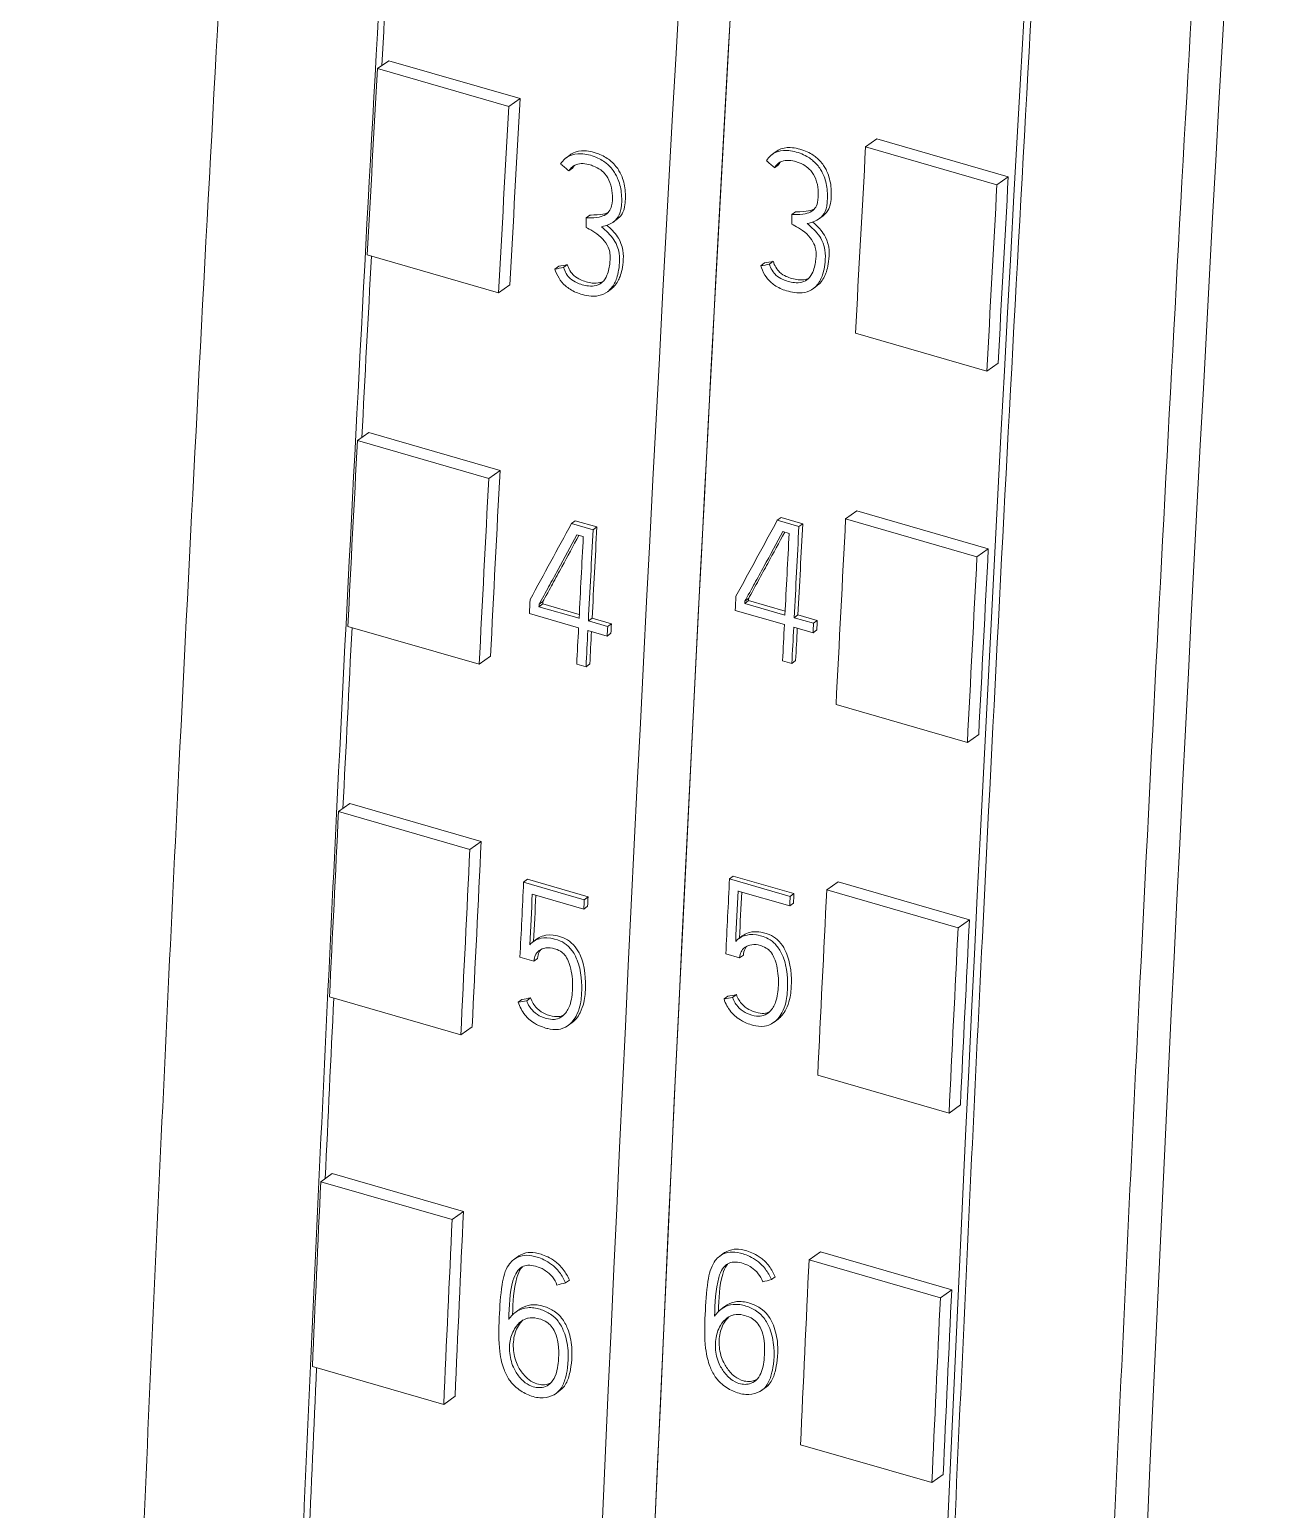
# Model space of a CAD drawing. Header units: inches. Extents: x 9220 to 92460, y -39241 to 4813.
# Drawn here: x 74691.95 to 74704.09, y -33771.68 to -33757.22 of the extents above; entities that cross this region are included whole.
import ezdxf

# ---------------------------------------------------------------- set-up
doc = ezdxf.new("R2010")
doc.units = ezdxf.units.IN
doc.header["$MEASUREMENT"] = 0

# ---------------------------------------------------------------- blocks, each defined once
blk = doc.blocks.new('A$C027ebf9d')
at = {"color": 0, "linetype": 'Continuous', "lineweight": 0}
for p, q in [((20.1684, -15.83364), (20.17428, -15.82958)), ((20.1684, -15.83364), (20.2366, -15.85333)), ((20.17428, -15.82958), (20.24247, -15.84926)), ((20.2366, -15.85333), (20.24247, -15.84926)), ((20.42187, -15.87428), (20.42775, -15.87021)), ((20.49006, -15.89396), (20.42187, -15.87428)), ((20.49594, -15.88989), (20.42775, -15.87021)), ((20.26625, -15.8801), (20.26821, -15.87861)), ((20.37311, -15.8784), (20.37508, -15.87691)), ((20.26774, -15.8868), (20.2697, -15.88531)), ((20.37461, -15.8851), (20.37657, -15.88361)), ((20.49006, -15.89396), (20.49594, -15.88989)), ((20.27669, -15.91117), (20.27865, -15.90969)), ((20.29103, -15.9132), (20.29299, -15.91172)), ((20.38356, -15.90948), (20.38552, -15.90799)), ((20.3979, -15.91151), (20.39986, -15.91002)), ((20.16314, -15.93036), (20.23133, -15.95005)), ((20.26502, -15.93691), (20.26698, -15.93542)), ((20.36742, -15.93603), (20.36938, -15.93454)), ((20.37188, -15.93521), (20.37385, -15.93373)), ((20.26055, -15.93773), (20.26252, -15.93624)), ((20.23721, -15.94595), (20.23133, -15.95005)), ((20.28792, -15.94949), (20.28988, -15.948)), ((20.39479, -15.94779), (20.39675, -15.9463)), ((20.48479, -15.99068), (20.4166, -15.97099)), ((20.49067, -15.98658), (20.48479, -15.99068)), ((20.15803, -16.02681), (20.1639, -16.02268)), ((20.15803, -16.02681), (20.22622, -16.04649)), ((20.1639, -16.02268), (20.2321, -16.04237)), ((20.22622, -16.04649), (20.2321, -16.04237)), ((20.41149, -16.06744), (20.41737, -16.06331)), ((20.48556, -16.083), (20.41737, -16.06331)), ((20.2691, -16.06989), (20.27106, -16.0684)), ((20.2691, -16.06989), (20.28036, -16.07314)), ((20.28232, -16.07165), (20.27106, -16.0684)), ((20.28036, -16.07314), (20.28232, -16.07165)), ((20.37597, -16.06819), (20.37793, -16.06671)), ((20.37597, -16.06819), (20.38722, -16.07144)), ((20.38919, -16.06995), (20.37793, -16.06671)), ((20.38214, -16.07498), (20.37883, -16.07403)), ((20.38722, -16.07144), (20.38919, -16.06995)), ((20.47968, -16.08712), (20.41149, -16.06744)), ((20.27528, -16.07668), (20.27197, -16.07573)), ((20.47968, -16.08712), (20.48556, -16.083)), ((20.25228, -16.11308), (20.25424, -16.1116)), ((20.25234, -16.1118), (20.25431, -16.11031)), ((20.27319, -16.11707), (20.25424, -16.1116)), ((20.35914, -16.11139), (20.36111, -16.1099)), ((20.35914, -16.11139), (20.37995, -16.11739)), ((20.35921, -16.1101), (20.36117, -16.10862)), ((20.38006, -16.11537), (20.36111, -16.1099)), ((20.27283, -16.12402), (20.2473, -16.11665)), ((20.25228, -16.11308), (20.27308, -16.11909)), ((20.27791, -16.12048), (20.27987, -16.119)), ((20.28989, -16.12189), (20.27987, -16.119)), ((20.3797, -16.12232), (20.35416, -16.11495)), ((20.38478, -16.11878), (20.38674, -16.1173)), ((20.38478, -16.11878), (20.3948, -16.12168)), ((20.39676, -16.12019), (20.38674, -16.1173)), ((20.3948, -16.12168), (20.39676, -16.12019)), ((20.15305, -16.12326), (20.22124, -16.14295)), ((20.28768, -16.12831), (20.27765, -16.12541)), ((20.27791, -16.12048), (20.28793, -16.12338)), ((20.28768, -16.12831), (20.28964, -16.12682)), ((20.28793, -16.12338), (20.28989, -16.12189)), ((20.39455, -16.12661), (20.38452, -16.12371)), ((20.39455, -16.12661), (20.39651, -16.12512)), ((20.22712, -16.13879), (20.22124, -16.14295)), ((20.27669, -16.14424), (20.27187, -16.14285)), ((20.27669, -16.14424), (20.27865, -16.14276)), ((20.38356, -16.14254), (20.37874, -16.14115)), ((20.38356, -16.14254), (20.38552, -16.14106)), ((20.47471, -16.18358), (20.40652, -16.1639)), ((20.48059, -16.17943), (20.47471, -16.18358)), ((20.14823, -16.21947), (20.15411, -16.21528)), ((20.14823, -16.21947), (20.21642, -16.23915)), ((20.15411, -16.21528), (20.2223, -16.23497)), ((20.21642, -16.23915), (20.2223, -16.23497)), ((20.24432, -16.2561), (20.24628, -16.25461)), ((20.27581, -16.26519), (20.24432, -16.2561)), ((20.24628, -16.25461), (20.27777, -16.2637)), ((20.35118, -16.2544), (20.35315, -16.25291)), ((20.38268, -16.26349), (20.35118, -16.2544)), ((20.35315, -16.25291), (20.38464, -16.262)), ((20.40169, -16.2601), (20.40757, -16.25592)), ((20.47577, -16.2756), (20.40757, -16.25592)), ((20.2488, -16.26239), (20.27557, -16.27011)), ((20.27581, -16.26519), (20.27777, -16.2637)), ((20.35567, -16.26069), (20.38244, -16.26841)), ((20.38268, -16.26349), (20.38464, -16.262)), ((20.46988, -16.27978), (20.40169, -16.2601)), ((20.27557, -16.27011), (20.27753, -16.26862)), ((20.38244, -16.26841), (20.3844, -16.26692)), ((20.46988, -16.27978), (20.47577, -16.2756)), ((20.24898, -16.28722), (20.25094, -16.28573)), ((20.35585, -16.28552), (20.35781, -16.28403)), ((20.24241, -16.29507), (20.2496, -16.29715)), ((20.2496, -16.29715), (20.25156, -16.29566)), ((20.34928, -16.29337), (20.35646, -16.29545)), ((20.35646, -16.29545), (20.35843, -16.29396)), ((20.14354, -16.31566), (20.21174, -16.33535)), ((20.24147, -16.31844), (20.24343, -16.31695)), ((20.24592, -16.31763), (20.24788, -16.31614)), ((20.34834, -16.31674), (20.3503, -16.31525)), ((20.35279, -16.31593), (20.35475, -16.31444)), ((20.37446, -16.32872), (20.37642, -16.32723)), ((20.21762, -16.33114), (20.21174, -16.33535)), ((20.26759, -16.33042), (20.26956, -16.32893)), ((20.4652, -16.37598), (20.39701, -16.3563)), ((20.47108, -16.37177), (20.4652, -16.37598)), ((20.13901, -16.41162), (20.1449, -16.40738)), ((20.13901, -16.41162), (20.2072, -16.43131)), ((20.1449, -16.40738), (20.21309, -16.42707)), ((20.2072, -16.43131), (20.21309, -16.42707)), ((20.23909, -16.45214), (20.24105, -16.45065)), ((20.34596, -16.45044), (20.34792, -16.44895)), ((20.39248, -16.45225), (20.39836, -16.44801)), ((20.46655, -16.4677), (20.39836, -16.44801)), ((20.46067, -16.47194), (20.39248, -16.45225)), ((20.26607, -16.46418), (20.26804, -16.46269)), ((20.37294, -16.46248), (20.37491, -16.46099)), ((20.46067, -16.47194), (20.46655, -16.4677)), ((20.23981, -16.47962), (20.24178, -16.47813)), ((20.34668, -16.47792), (20.34864, -16.47644)), ((20.13462, -16.50756), (20.20281, -16.52725)), ((20.36822, -16.51973), (20.37018, -16.51824)), ((20.2087, -16.52298), (20.20281, -16.52725)), ((20.26135, -16.52143), (20.26331, -16.51994)), ((20.45627, -16.56788), (20.38808, -16.54819)), ((20.46216, -16.56361), (20.45627, -16.56788))]:
    blk.add_line(p, q, dxfattribs=at)
at = {"color": 0, "linetype": 'Continuous', "lineweight": 0, "extrusion": (0, 0, -1)}
for centre, major_axis, ratio, start_param, end_param in [((39.93599, -2.28949), (10.9193, 37.82555), 0.433013, -2.163893, -2.027289), ((39.75753, -2.27051), (10.9193, 37.82555), 0.433013, -2.058879, -2.056228), ((39.76094, -2.2715), (10.92257, 37.8369), 0.433013, -2.061497, -2.058781), ((39.82913, -2.29118), (10.92257, 37.8369), 0.433013, -2.061497, -2.058781), ((40.01441, -2.31213), (10.92257, 37.8369), 0.433013, -2.061497, -2.058781), ((40.0826, -2.33182), (10.92257, 37.8369), 0.433013, -2.061497, -2.058781), ((39.75753, -2.27051), (10.9193, 37.82555), 0.433013, -2.064306, -2.061657), ((37.28709, -1.525), (-78.37912, -17.14757), 0.134473, -1.323957, -1.323899), ((37.18022, -1.5267), (-78.37912, -17.14757), 0.134473, -1.323957, -1.323899), ((39.76094, -2.2715), (10.92257, 37.8369), 0.433013, -2.066921, -2.064207), ((39.82913, -2.29118), (10.92257, 37.8369), 0.433013, -2.066921, -2.064207), ((39.38302, -2.16261), (-24.57412, -33.77302), 0.206653, 1.000887, 1.002152), ((39.88085, -2.30613), (10.9197, 37.82543), 0.43303, -2.065953, -2.064621), ((39.48988, -2.16091), (-24.57412, -33.77302), 0.206653, 1.000887, 1.002152), ((39.98772, -2.30443), (10.9197, 37.82543), 0.43303, -2.065953, -2.064621), ((40.01441, -2.31213), (10.92257, 37.8369), 0.433013, -2.066921, -2.064207), ((39.87602, -2.30494), (10.92079, 37.82921), 0.43303, -2.065951, -2.064757), ((39.98289, -2.30324), (10.92079, 37.82921), 0.43303, -2.065951, -2.064757), ((40.0826, -2.33182), (10.92257, 37.8369), 0.433013, -2.066921, -2.064207), ((39.85048, -2.29756), (10.92079, 37.82921), 0.43303, -2.066089, -2.065884), ((39.85522, -2.29873), (10.9197, 37.82543), 0.43303, -2.065953, -2.065917), ((39.95735, -2.29587), (10.92079, 37.82922), 0.43303, -2.066089, -2.065884), ((39.96208, -2.29703), (10.9197, 37.82543), 0.43303, -2.065953, -2.065917), ((39.99774, -2.30732), (10.9197, 37.82543), 0.43303, -2.066092, -2.065953), ((39.75753, -2.27051), (10.9193, 37.82555), 0.433013, -2.06973, -2.067083), ((39.87602, -2.30494), (10.92079, 37.82921), 0.43303, -2.066619, -2.066089), ((39.88085, -2.30613), (10.9197, 37.82543), 0.43303, -2.066622, -2.066149), ((39.89087, -2.30902), (10.9197, 37.82543), 0.43303, -2.066092, -2.065953), ((39.98289, -2.30324), (10.92079, 37.82921), 0.43303, -2.066619, -2.066089), ((39.98772, -2.30443), (10.9197, 37.82543), 0.43303, -2.066622, -2.066149), ((39.76094, -2.2715), (10.92257, 37.8369), 0.433013, -2.072342, -2.06963), ((39.82913, -2.29118), (10.92257, 37.8369), 0.433013, -2.072342, -2.06963), ((39.85918, -2.30008), (10.92079, 37.82921), 0.43303, -2.070861, -2.070123), ((39.88595, -2.3078), (10.92079, 37.82921), 0.43303, -2.070123, -2.069985), ((39.96605, -2.29838), (10.92079, 37.82921), 0.43303, -2.070861, -2.070123), ((39.99282, -2.3061), (10.92079, 37.82921), 0.43303, -2.070123, -2.069985), ((40.01441, -2.31213), (10.92257, 37.8369), 0.433013, -2.072342, -2.06963), ((40.0826, -2.33182), (10.92257, 37.8369), 0.433013, -2.072342, -2.06963), ((39.75753, -2.27051), (10.9193, 37.82555), 0.433013, -2.075151, -2.072507), ((37.9804, -1.7577), (-78.37912, -17.14757), 0.134473, -1.313244, -1.313186), ((38.08727, -1.756), (-78.37912, -17.14757), 0.134473, -1.313244, -1.313186), ((39.76094, -2.2715), (10.92257, 37.8369), 0.433013, -2.077761, -2.07505), ((39.82913, -2.29118), (10.92257, 37.8369), 0.433013, -2.077761, -2.07505), ((40.01441, -2.31213), (10.92257, 37.8369), 0.433013, -2.077761, -2.07505), ((40.0826, -2.33182), (10.92257, 37.8369), 0.433013, -2.077761, -2.07505), ((39.75753, -2.27051), (10.9193, 37.82555), 0.433013, -2.08057, -2.077928)]:
    blk.add_ellipse(centre, major_axis=major_axis, ratio=ratio, start_param=start_param, end_param=end_param, dxfattribs=at)
at = {"color": 0, "linetype": 'Continuous', "lineweight": 0}
for centre, major_axis, ratio, start_param, end_param in [((39.93599, -2.28949), (-10.9193, -37.82555), 0.433013, -1.102762, -0.989056), ((39.90755, -2.31382), (-10.9193, -37.82555), 0.433013, -1.102762, -0.989056), ((40.08601, -2.3328), (-10.9193, -37.82555), 0.433013, -1.100465, -0.991379), ((40.1715, -2.35719), (-10.90947, -37.79151), 0.433013, -1.097566, -0.991094), ((39.82913, -2.29118), (-10.9193, -37.82555), 0.433013, -1.082811, -1.080096), ((42.50688, -3.03188), (-68.21995, 53.56006), 0.275788, 1.461318, 1.461382), ((42.40001, -3.03358), (-68.21995, 53.56006), 0.275788, 1.461318, 1.461382), ((40.0826, -2.33182), (-10.9193, -37.82555), 0.433013, -1.082811, -1.080096), ((39.94375, -2.32449), (-8.67458, -38.4625), 0.458913, -1.108631, -1.108493), ((40.05061, -2.32279), (-8.67458, -38.4625), 0.458913, -1.108631, -1.108493), ((37.18066, -1.52662), (-78.37128, -17.14586), 0.134473, 1.323896, 1.323955), ((37.28753, -1.52492), (-78.37128, -17.14586), 0.134473, 1.323896, 1.323955), ((39.82913, -2.29118), (-10.9193, -37.82555), 0.433013, -1.077386, -1.074672), ((39.88084, -2.30633), (-10.92079, -37.82921), 0.43303, -1.076974, -1.075642), ((39.98771, -2.30463), (-10.92079, -37.82921), 0.43303, -1.076974, -1.075642), ((40.0826, -2.33182), (-10.9193, -37.82555), 0.433013, -1.077386, -1.074672), ((39.85521, -2.29893), (-10.92079, -37.82922), 0.43303, -1.075678, -1.075642), ((39.96208, -2.29723), (-10.92079, -37.82922), 0.43303, -1.075678, -1.075642), ((39.88084, -2.30633), (-10.92079, -37.82921), 0.43303, -1.075503, -1.074973), ((39.89087, -2.30922), (-10.92079, -37.82922), 0.43303, -1.075642, -1.075503), ((39.98771, -2.30463), (-10.92079, -37.82921), 0.43303, -1.075503, -1.074973), ((39.99774, -2.30752), (-10.92079, -37.82922), 0.43303, -1.075642, -1.075503), ((39.82913, -2.29118), (-10.9193, -37.82555), 0.433013, -1.071963, -1.069251), ((39.85445, -2.29871), (-10.92079, -37.82921), 0.43303, -1.071608, -1.070509), ((39.96132, -2.29701), (-10.92079, -37.82921), 0.43303, -1.071608, -1.070509), ((39.85919, -2.29987), (-10.9197, -37.82543), 0.43303, -1.071409, -1.070735), ((39.88596, -2.3076), (-10.9197, -37.82543), 0.43303, -1.071605, -1.071466), ((39.96606, -2.29817), (-10.9197, -37.82543), 0.43303, -1.071409, -1.070735), ((39.99282, -2.3059), (-10.9197, -37.82543), 0.43303, -1.071605, -1.071466), ((40.0826, -2.33182), (-10.9193, -37.82555), 0.433013, -1.071963, -1.069251), ((37.98084, -1.75762), (-78.37128, -17.14586), 0.134473, 1.313182, 1.313241), ((38.08771, -1.75592), (-78.37128, -17.14586), 0.134473, 1.313182, 1.313241), ((39.82913, -2.29118), (-10.9193, -37.82555), 0.433013, -1.066542, -1.063832), ((38.498, -1.90712), (-69.36524, -20.1272), 0.12911, 1.267511, 1.267578), ((38.60487, -1.90542), (-69.36524, -20.1272), 0.12911, 1.267511, 1.267578), ((40.0826, -2.33182), (-10.9193, -37.82555), 0.433013, -1.066542, -1.063832)]:
    blk.add_ellipse(centre, major_axis=major_axis, ratio=ratio, start_param=start_param, end_param=end_param, dxfattribs=at)
for points, knots in [([(20.07001, -19.0335), (20.07055, -18.91912), (20.07265, -18.64574), (20.07893, -18.20934), (20.09089, -17.67097), (20.10653, -17.17006), (20.12614, -16.66858), (20.14972, -16.15151), (20.17737, -15.64443), (20.1988, -15.29958), (20.2059, -15.18965)], [0.1285183, 0.1285183, 0.1285183, 0.1285183, 0.1989102, 0.2963502, 0.3949059, 0.525445, 0.5979674, 0.6950356, 0.8333844, 0.8979673, 0.8979673, 0.8979673, 0.8979673]), ([(20.54119, -15.2539), (20.53409, -15.36383), (20.51267, -15.70868), (20.48501, -16.21576), (20.46143, -16.73284), (20.44183, -17.23431), (20.42619, -17.73522), (20.41423, -18.2736), (20.40794, -18.70999), (20.40585, -18.98338), (20.40531, -19.09775)], [0.1020327, 0.1020327, 0.1020327, 0.1020327, 0.1666156, 0.3049644, 0.4020326, 0.474555, 0.6050941, 0.7036498, 0.8010898, 0.8714817, 0.8714817, 0.8714817, 0.8714817]), ([(20.11702, -15.27665), (20.11243, -15.3496), (20.09355, -15.65744), (20.06789, -16.12789), (20.04431, -16.64496), (20.0247, -17.14644), (20.00906, -17.64735), (19.9971, -18.18572), (19.99076, -18.62621), (19.98846, -18.93103), (19.9879, -19.07667), (19.98781, -19.10395)], [0.1237088, 0.1237088, 0.1237088, 0.1237088, 0.1666156, 0.3049644, 0.4020326, 0.474555, 0.6050941, 0.7036498, 0.8010898, 0.8739842, 0.8907937, 0.8907937, 0.8907937, 0.8907937]), ([(20.61597, -15.38815), (20.61138, -15.4611), (20.5925, -15.76894), (20.56684, -16.23938), (20.54326, -16.75646), (20.52365, -17.25794), (20.50802, -17.75885), (20.49605, -18.29722), (20.48971, -18.73771), (20.48741, -19.04253), (20.48685, -19.18817), (20.48677, -19.21545)], [0.1237088, 0.1237088, 0.1237088, 0.1237088, 0.1666156, 0.3049644, 0.4020326, 0.474555, 0.6050941, 0.7036498, 0.8010898, 0.8739842, 0.8907937, 0.8907937, 0.8907937, 0.8907937]), ([(20.2847, -15.9158), (20.28598, -15.91551), (20.28749, -15.91505), (20.29017, -15.91396), (20.29114, -15.91319), (20.29316, -15.91126), (20.29387, -15.90986), (20.29441, -15.90839), (20.29516, -15.9063), (20.29524, -15.8993), (20.29493, -15.89657), (20.29361, -15.89145), (20.29266, -15.88954), (20.29105, -15.88682), (20.28978, -15.88504), (20.28678, -15.88241), (20.28515, -15.88118), (20.28041, -15.879), (20.27758, -15.87818), (20.27362, -15.87776), (20.27143, -15.87771), (20.26794, -15.87898), (20.26685, -15.87958), (20.26494, -15.88117), (20.26413, -15.88214), (20.26352, -15.88327)], [-0.9938302, -0.9938302, -0.9938302, -0.9938302, -0.8841652, -0.8841652, -0.7176499, -0.7176499, -0.4309945, -0.4309945, -0.3368134, -0.3368134, -0.2718424, -0.2718424, -0.2015725, -0.2015725, -0.1272457, -0.1272457, -0.0867778, -0.0867778, -0.0470254, -0.0470254, -0.0237049, -0.0237049, -0.0118951, -0.0118951, 0, 0, 0, 0]), ([(20.26821, -15.87861), (20.26906, -15.87796), (20.27001, -15.87745), (20.27334, -15.87623), (20.27554, -15.87627), (20.2795, -15.87667), (20.28235, -15.87751), (20.28708, -15.87967), (20.2887, -15.8809), (20.29175, -15.88355), (20.29302, -15.88536), (20.2946, -15.88801), (20.29556, -15.88992), (20.29694, -15.89523), (20.2972, -15.898), (20.29713, -15.90477), (20.29638, -15.9069), (20.29585, -15.90835), (20.29514, -15.90975), (20.29361, -15.91122), (20.29333, -15.91147), (20.29299, -15.91172)], [0.0133129, 0.0133129, 0.0133129, 0.0133129, 0.0235299, 0.0235299, 0.04696, 0.04696, 0.0881739, 0.0881739, 0.1304868, 0.1304868, 0.209254, 0.209254, 0.2866446, 0.2866446, 0.3637853, 0.3637853, 0.4872737, 0.4872737, 0.9002217, 0.9002217, 0.9823116, 0.9823116, 0.9823116, 0.9823116]), ([(20.39157, -15.9141), (20.39285, -15.91381), (20.39436, -15.91335), (20.39704, -15.91226), (20.39801, -15.9115), (20.40003, -15.90956), (20.40074, -15.90816), (20.40128, -15.90669), (20.40203, -15.9046), (20.40211, -15.8976), (20.4018, -15.89487), (20.40048, -15.88975), (20.39952, -15.88784), (20.39792, -15.88512), (20.39665, -15.88334), (20.39364, -15.88071), (20.39202, -15.87948), (20.38728, -15.8773), (20.38445, -15.87648), (20.38049, -15.87606), (20.3783, -15.87602), (20.3748, -15.87728), (20.37372, -15.87789), (20.37181, -15.87947), (20.371, -15.88044), (20.37038, -15.88157)], [-0.9938302, -0.9938302, -0.9938302, -0.9938302, -0.8841652, -0.8841652, -0.7176499, -0.7176499, -0.4309945, -0.4309945, -0.3368134, -0.3368134, -0.2718424, -0.2718424, -0.2015725, -0.2015725, -0.1272457, -0.1272457, -0.0867778, -0.0867778, -0.0470254, -0.0470254, -0.0237049, -0.0237049, -0.0118951, -0.0118951, 0, 0, 0, 0]), ([(20.37461, -15.8851), (20.37546, -15.88373), (20.37635, -15.8829), (20.37869, -15.88155), (20.37997, -15.88136), (20.3838, -15.88119), (20.38646, -15.88218), (20.38871, -15.88304), (20.39002, -15.88371), (20.3921, -15.88525), (20.39313, -15.88619), (20.39504, -15.88893), (20.39587, -15.89055), (20.397, -15.89427), (20.39723, -15.89613), (20.3973, -15.89917), (20.39728, -15.90147), (20.39659, -15.90442), (20.39613, -15.90535), (20.39504, -15.90671), (20.3943, -15.90751), (20.39219, -15.90857), (20.39102, -15.90903), (20.38737, -15.90944), (20.38413, -15.90947), (20.38356, -15.90948)], [-0.208299, -0.208299, -0.208299, -0.208299, -0.2007342, -0.2007342, -0.1911071, -0.1911071, -0.1636576, -0.1636576, -0.1256471, -0.1256471, -0.097052, -0.097052, -0.0715963, -0.0715963, -0.0465223, -0.0465223, -0.029806, -0.029806, -0.0183418, -0.0183418, -0.0103098, -0.0103098, -0.0051306, -0.0051306, 0, 0, 0, 0]), ([(20.37508, -15.87691), (20.37593, -15.87626), (20.37687, -15.87576), (20.38021, -15.87453), (20.38241, -15.87458), (20.38637, -15.87497), (20.38922, -15.87581), (20.39394, -15.87797), (20.39557, -15.8792), (20.39862, -15.88185), (20.39989, -15.88366), (20.40147, -15.88631), (20.40242, -15.88822), (20.40381, -15.89353), (20.40407, -15.8963), (20.404, -15.90308), (20.40324, -15.9052), (20.40272, -15.90665), (20.40201, -15.90805), (20.40048, -15.90952), (20.40019, -15.90977), (20.39986, -15.91002)], [0.0133129, 0.0133129, 0.0133129, 0.0133129, 0.0235299, 0.0235299, 0.04696, 0.04696, 0.0881739, 0.0881739, 0.1304868, 0.1304868, 0.209254, 0.209254, 0.2866446, 0.2866446, 0.3637853, 0.3637853, 0.4872737, 0.4872737, 0.9002217, 0.9002217, 0.9823116, 0.9823116, 0.9823116, 0.9823116]), ([(20.26774, -15.8868), (20.26859, -15.88543), (20.26948, -15.8846), (20.27183, -15.88325), (20.2731, -15.88306), (20.27693, -15.88289), (20.27959, -15.88388), (20.28184, -15.88474), (20.28315, -15.88541), (20.28523, -15.88695), (20.28626, -15.88789), (20.28818, -15.89063), (20.289, -15.89225), (20.29013, -15.89597), (20.29036, -15.89783), (20.29043, -15.90087), (20.29041, -15.90317), (20.28972, -15.90612), (20.28927, -15.90705), (20.28817, -15.90841), (20.28743, -15.90921), (20.28532, -15.91027), (20.28415, -15.91073), (20.2805, -15.91114), (20.27726, -15.91117), (20.27669, -15.91117)], [-0.208299, -0.208299, -0.208299, -0.208299, -0.2007342, -0.2007342, -0.1911071, -0.1911071, -0.1636576, -0.1636576, -0.1256471, -0.1256471, -0.097052, -0.097052, -0.0715963, -0.0715963, -0.0465223, -0.0465223, -0.029806, -0.029806, -0.0183418, -0.0183418, -0.0103098, -0.0103098, -0.0051306, -0.0051306, 0, 0, 0, 0]), ([(20.27865, -15.90969), (20.27901, -15.90968), (20.28229, -15.90965), (20.28595, -15.90928), (20.28711, -15.90886), (20.28809, -15.90838), (20.28815, -15.90834), (20.28822, -15.90831)], [0, 0, 0, 0, 0.0031941, 0.0031941, 0.00639849, 0.00639849, 0.006625126, 0.006625126, 0.006625126, 0.006625126]), ([(20.38552, -15.90799), (20.38587, -15.90798), (20.38916, -15.90795), (20.39282, -15.90758), (20.39398, -15.90716), (20.39496, -15.90668), (20.39502, -15.90664), (20.39508, -15.90661)], [0, 0, 0, 0, 0.0031941, 0.0031941, 0.00639849, 0.00639849, 0.006625126, 0.006625126, 0.006625126, 0.006625126]), ([(20.26055, -15.93773), (20.26098, -15.93906), (20.26176, -15.941), (20.26342, -15.94374), (20.26453, -15.94517), (20.26745, -15.94769), (20.26906, -15.94887), (20.27325, -15.95057), (20.27623, -15.95156), (20.28118, -15.9519), (20.28301, -15.95174), (20.28611, -15.95072), (20.28776, -15.94987), (20.2908, -15.94668), (20.29172, -15.94486), (20.29315, -15.9411), (20.29385, -15.93817), (20.29419, -15.93219), (20.29412, -15.93012), (20.29281, -15.92522), (20.29172, -15.92342), (20.28942, -15.91994), (20.28704, -15.9178), (20.2847, -15.9158)], [-0.1948322, -0.1948322, -0.1948322, -0.1948322, -0.1554709, -0.1554709, -0.1240738, -0.1240738, -0.0974323, -0.0974323, -0.0796312, -0.0796312, -0.0687614, -0.0687614, -0.0595311, -0.0595311, -0.050446, -0.050446, -0.0387248, -0.0387248, -0.0317486, -0.0317486, -0.0239054, -0.0239054, 0, 0, 0, 0]), ([(20.27671, -15.9162), (20.27847, -15.91702), (20.28164, -15.91859), (20.28576, -15.92247), (20.28677, -15.92375), (20.28843, -15.92672), (20.28883, -15.92796), (20.28912, -15.92938), (20.28949, -15.93126), (20.2889, -15.93631), (20.28843, -15.93884), (20.28701, -15.94222), (20.28625, -15.94356), (20.28436, -15.94525), (20.28335, -15.94591), (20.2807, -15.9466), (20.27935, -15.94664), (20.2759, -15.94627), (20.27356, -15.94559), (20.27078, -15.9443), (20.26954, -15.94361), (20.26787, -15.94205), (20.26713, -15.94126), (20.26582, -15.93904), (20.26536, -15.93798), (20.26502, -15.93691)], [-2.044693, -2.044693, -2.044693, -2.044693, -1.221851, -1.221851, -0.821992, -0.821992, -0.432186, -0.432186, -0.274077, -0.274077, -0.189393, -0.189393, -0.140287, -0.140287, -0.109775, -0.109775, -0.083079, -0.083079, -0.041653, -0.041653, -0.019631, -0.019631, -0.008763, -0.008763, 0, 0, 0, 0]), ([(20.28747, -15.91501), (20.28951, -15.91678), (20.29151, -15.91868), (20.29365, -15.92186), (20.29472, -15.92363), (20.29611, -15.92864), (20.29614, -15.93074), (20.29584, -15.93667), (20.29509, -15.93963), (20.29383, -15.94303), (20.29292, -15.94499), (20.29086, -15.9472), (20.29037, -15.94763), (20.28988, -15.948)], [0.00277298, 0.00277298, 0.00277298, 0.00277298, 0.02350481, 0.02350481, 0.03196588, 0.03196588, 0.04020075, 0.04020075, 0.05767018, 0.05767018, 0.07057695, 0.07057695, 0.07443722, 0.07443722, 0.07443722, 0.07443722]), ([(20.36742, -15.93603), (20.36785, -15.93736), (20.36863, -15.9393), (20.37029, -15.94205), (20.3714, -15.94347), (20.37432, -15.94599), (20.37593, -15.94717), (20.38012, -15.94887), (20.3831, -15.94986), (20.38805, -15.9502), (20.38988, -15.95004), (20.39298, -15.94902), (20.39463, -15.94817), (20.39766, -15.94498), (20.39859, -15.94316), (20.40002, -15.9394), (20.40072, -15.93647), (20.40106, -15.93049), (20.40099, -15.92842), (20.39968, -15.92352), (20.39859, -15.92172), (20.39629, -15.91824), (20.39391, -15.9161), (20.39157, -15.9141)], [-0.1948322, -0.1948322, -0.1948322, -0.1948322, -0.1554709, -0.1554709, -0.1240738, -0.1240738, -0.0974323, -0.0974323, -0.0796312, -0.0796312, -0.0687614, -0.0687614, -0.0595311, -0.0595311, -0.050446, -0.050446, -0.0387248, -0.0387248, -0.0317486, -0.0317486, -0.0239054, -0.0239054, 0, 0, 0, 0]), ([(20.38357, -15.9145), (20.38533, -15.91532), (20.38851, -15.91689), (20.39262, -15.92077), (20.39364, -15.92206), (20.39529, -15.92502), (20.39569, -15.92626), (20.39599, -15.92768), (20.39636, -15.92956), (20.39577, -15.93461), (20.3953, -15.93714), (20.39387, -15.94052), (20.39311, -15.94186), (20.39123, -15.94355), (20.39022, -15.94422), (20.38757, -15.9449), (20.38622, -15.94494), (20.38277, -15.94458), (20.38043, -15.94389), (20.37765, -15.9426), (20.3764, -15.94191), (20.37473, -15.94035), (20.374, -15.93956), (20.37269, -15.93735), (20.37223, -15.93628), (20.37188, -15.93521)], [-2.044693, -2.044693, -2.044693, -2.044693, -1.221851, -1.221851, -0.821992, -0.821992, -0.432186, -0.432186, -0.274077, -0.274077, -0.189393, -0.189393, -0.140287, -0.140287, -0.109775, -0.109775, -0.083079, -0.083079, -0.041653, -0.041653, -0.019631, -0.019631, -0.008763, -0.008763, 0, 0, 0, 0]), ([(20.39434, -15.91332), (20.39638, -15.91508), (20.39837, -15.91698), (20.40051, -15.92016), (20.40159, -15.92193), (20.40297, -15.92694), (20.403, -15.92904), (20.40271, -15.93497), (20.40195, -15.93793), (20.4007, -15.94133), (20.39978, -15.94329), (20.39772, -15.9455), (20.39724, -15.94593), (20.39675, -15.9463)], [0.00277298, 0.00277298, 0.00277298, 0.00277298, 0.02350481, 0.02350481, 0.03196588, 0.03196588, 0.04020075, 0.04020075, 0.05767018, 0.05767018, 0.07057695, 0.07057695, 0.07443722, 0.07443722, 0.07443722, 0.07443722]), ([(20.26698, -15.93542), (20.26732, -15.93648), (20.26777, -15.93754), (20.26908, -15.93975), (20.26981, -15.94055), (20.27146, -15.94209), (20.27268, -15.94278), (20.2755, -15.94409), (20.27785, -15.94478), (20.28129, -15.94515), (20.28264, -15.94511), (20.28451, -15.94463), (20.28506, -15.94442), (20.28554, -15.94416)], [0, 0, 0, 0, 0.008697, 0.008697, 0.019598, 0.019598, 0.0414527, 0.0414527, 0.08153, 0.08153, 0.1074581, 0.1074581, 0.1205828, 0.1205828, 0.1205828, 0.1205828]), ([(20.37385, -15.93373), (20.37419, -15.93479), (20.37464, -15.93584), (20.37595, -15.93805), (20.37668, -15.93885), (20.37832, -15.94039), (20.37955, -15.94108), (20.38236, -15.94239), (20.38472, -15.94308), (20.38816, -15.94345), (20.38951, -15.94341), (20.39138, -15.94294), (20.39193, -15.94272), (20.3924, -15.94246)], [0, 0, 0, 0, 0.008697, 0.008697, 0.019598, 0.019598, 0.0414527, 0.0414527, 0.08153, 0.08153, 0.1074581, 0.1074581, 0.1205828, 0.1205828, 0.1205828, 0.1205828]), ([(20.37883, -16.07403), (20.37562, -16.08009), (20.37235, -16.0861), (20.36743, -16.09511), (20.36578, -16.09811), (20.36317, -16.10292), (20.36022, -16.10835), (20.35921, -16.1101)], [-0.1129036, -0.1129036, -0.1129036, -0.1129036, -0.050178, -0.050178, -0.0188148, -0.0188148, 0, 0, 0, 0]), ([(20.27197, -16.07573), (20.26876, -16.08179), (20.26548, -16.0878), (20.26056, -16.09681), (20.25892, -16.09981), (20.2563, -16.10462), (20.25335, -16.11005), (20.25234, -16.1118)], [-0.1129036, -0.1129036, -0.1129036, -0.1129036, -0.050178, -0.050178, -0.0188148, -0.0188148, 0, 0, 0, 0]), ([(20.25431, -16.11031), (20.25531, -16.10856), (20.25826, -16.10313), (20.26088, -16.09832), (20.26252, -16.09532), (20.26712, -16.0869), (20.27008, -16.08148), (20.27298, -16.07602)], [0, 0, 0, 0, 0.0188148, 0.0188148, 0.050178, 0.050178, 0.1067472, 0.1067472, 0.1067472, 0.1067472]), ([(20.36117, -16.10862), (20.36218, -16.10686), (20.36513, -16.10143), (20.36775, -16.09662), (20.36939, -16.09362), (20.37399, -16.0852), (20.37694, -16.07978), (20.37984, -16.07432)], [0, 0, 0, 0, 0.0188148, 0.0188148, 0.050178, 0.050178, 0.1067472, 0.1067472, 0.1067472, 0.1067472]), ([(20.35781, -16.28403), (20.35802, -16.28388), (20.35821, -16.28374), (20.3588, -16.28335), (20.35962, -16.28285), (20.36152, -16.28219), (20.36348, -16.28158), (20.36765, -16.28204), (20.36976, -16.2824), (20.3734, -16.28394), (20.37471, -16.28477), (20.37748, -16.28722), (20.37856, -16.28874), (20.38009, -16.29131), (20.38117, -16.29343), (20.38378, -16.30329), (20.38331, -16.31027), (20.38285, -16.31509), (20.3823, -16.31866), (20.37933, -16.32443), (20.37793, -16.32609), (20.37642, -16.32723)], [0.00683542, 0.00683542, 0.00683542, 0.00683542, 0.00980623, 0.00980623, 0.01617546, 0.01617546, 0.0197663, 0.0197663, 0.02122144, 0.02122144, 0.02229143, 0.02229143, 0.02369121, 0.02369121, 0.02513269, 0.02513269, 0.02814837, 0.02814837, 0.03101575, 0.03101575, 0.03289139, 0.03289139, 0.03289139, 0.03289139]), ([(20.24147, -16.31844), (20.24188, -16.31962), (20.24237, -16.3208), (20.24348, -16.32291), (20.24415, -16.32396), (20.24625, -16.32647), (20.24763, -16.32791), (20.25281, -16.33109), (20.25569, -16.33184), (20.25838, -16.33255), (20.26034, -16.33284), (20.26378, -16.33235), (20.26557, -16.33189), (20.26855, -16.32973), (20.2701, -16.3283), (20.2734, -16.32211), (20.27398, -16.31851), (20.27447, -16.31377), (20.27491, -16.30719), (20.27267, -16.29752), (20.27165, -16.2953), (20.2698, -16.29192), (20.26865, -16.29051), (20.2661, -16.28806), (20.2647, -16.28723), (20.26129, -16.28567), (20.25917, -16.28532), (20.25546, -16.28474), (20.2535, -16.28516), (20.25173, -16.28568), (20.2508, -16.28603), (20.24917, -16.28705), (20.2483, -16.28768), (20.24752, -16.28856)], [-0.1134142, -0.1134142, -0.1134142, -0.1134142, -0.1094569, -0.1094569, -0.1059594, -0.1059594, -0.1017249, -0.1017249, -0.0964875, -0.0964875, -0.0888388, -0.0888388, -0.0840287, -0.0840287, -0.0810237, -0.0810237, -0.0771271, -0.0771271, -0.0729554, -0.0729554, -0.0708177, -0.0708177, -0.0679374, -0.0679374, -0.0642481, -0.0642481, -0.0573782, -0.0573782, -0.0305241, -0.0305241, -0.0112738, -0.0112738, 0, 0, 0, 0]), ([(20.25094, -16.28573), (20.25115, -16.28558), (20.25135, -16.28544), (20.25193, -16.28505), (20.25275, -16.28455), (20.25465, -16.28389), (20.25661, -16.28328), (20.26079, -16.28374), (20.26289, -16.2841), (20.26653, -16.28564), (20.26784, -16.28647), (20.27061, -16.28891), (20.2717, -16.29044), (20.27322, -16.29301), (20.2743, -16.29512), (20.27691, -16.30499), (20.27644, -16.31197), (20.27598, -16.31679), (20.27543, -16.32036), (20.27246, -16.32613), (20.27106, -16.32779), (20.26956, -16.32893)], [0.00683542, 0.00683542, 0.00683542, 0.00683542, 0.00980623, 0.00980623, 0.01617546, 0.01617546, 0.0197663, 0.0197663, 0.02122144, 0.02122144, 0.02229143, 0.02229143, 0.02369121, 0.02369121, 0.02513269, 0.02513269, 0.02814837, 0.02814837, 0.03101575, 0.03101575, 0.03289139, 0.03289139, 0.03289139, 0.03289139]), ([(20.34834, -16.31674), (20.34875, -16.31792), (20.34923, -16.3191), (20.35035, -16.32121), (20.35101, -16.32226), (20.35311, -16.32477), (20.3545, -16.32621), (20.35967, -16.32939), (20.36256, -16.33014), (20.36525, -16.33085), (20.36721, -16.33114), (20.37064, -16.33065), (20.37244, -16.33019), (20.37541, -16.32803), (20.37697, -16.3266), (20.38027, -16.32041), (20.38085, -16.31681), (20.38133, -16.31207), (20.38178, -16.30549), (20.37954, -16.29582), (20.37852, -16.2936), (20.37667, -16.29022), (20.37552, -16.28881), (20.37296, -16.28636), (20.37156, -16.28553), (20.36816, -16.28397), (20.36604, -16.28362), (20.36232, -16.28304), (20.36037, -16.28346), (20.3586, -16.28398), (20.35767, -16.28433), (20.35604, -16.28535), (20.35517, -16.28598), (20.35439, -16.28686)], [-0.1134142, -0.1134142, -0.1134142, -0.1134142, -0.1094569, -0.1094569, -0.1059594, -0.1059594, -0.1017249, -0.1017249, -0.0964875, -0.0964875, -0.0888388, -0.0888388, -0.0840287, -0.0840287, -0.0810237, -0.0810237, -0.0771271, -0.0771271, -0.0729554, -0.0729554, -0.0708177, -0.0708177, -0.0679374, -0.0679374, -0.0642481, -0.0642481, -0.0573782, -0.0573782, -0.0305241, -0.0305241, -0.0112738, -0.0112738, 0, 0, 0, 0]), ([(20.35646, -16.29545), (20.35657, -16.29421), (20.35683, -16.29313), (20.35759, -16.29159), (20.35815, -16.29071), (20.3601, -16.2893), (20.36128, -16.28875), (20.36419, -16.28836), (20.36571, -16.28853), (20.36791, -16.28916), (20.3691, -16.28956), (20.37124, -16.29086), (20.37192, -16.2915), (20.37323, -16.29306), (20.37382, -16.2941), (20.37515, -16.29711), (20.37566, -16.29923), (20.37667, -16.3045), (20.37661, -16.30789), (20.37645, -16.31248), (20.37612, -16.31559), (20.3744, -16.32028), (20.37344, -16.32197), (20.37115, -16.32422), (20.36999, -16.32497), (20.36774, -16.32567), (20.36664, -16.3258), (20.36385, -16.32544), (20.36191, -16.32498), (20.35912, -16.32366), (20.3577, -16.32287), (20.35522, -16.32045), (20.35457, -16.31951), (20.3536, -16.31796), (20.35314, -16.31697), (20.35279, -16.31593)], [-0.297803, -0.297803, -0.297803, -0.297803, -0.2686669, -0.2686669, -0.2494734, -0.2494734, -0.2342829, -0.2342829, -0.2195027, -0.2195027, -0.2129311, -0.2129311, -0.207708, -0.207708, -0.2006583, -0.2006583, -0.1876173, -0.1876173, -0.1532716, -0.1532716, -0.1057243, -0.1057243, -0.0745363, -0.0745363, -0.0520934, -0.0520934, -0.0356457, -0.0356457, -0.0213299, -0.0213299, -0.0138803, -0.0138803, -0.0085447, -0.0085447, 0, 0, 0, 0]), ([(20.2496, -16.29715), (20.24971, -16.29591), (20.24996, -16.29483), (20.25072, -16.29329), (20.25128, -16.29241), (20.25323, -16.291), (20.25441, -16.29045), (20.25733, -16.29006), (20.25884, -16.29023), (20.26104, -16.29086), (20.26223, -16.29126), (20.26437, -16.29256), (20.26505, -16.29319), (20.26636, -16.29476), (20.26695, -16.2958), (20.26829, -16.29881), (20.26879, -16.30093), (20.2698, -16.3062), (20.26974, -16.30959), (20.26958, -16.31418), (20.26925, -16.31729), (20.26754, -16.32198), (20.26657, -16.32366), (20.26428, -16.32592), (20.26313, -16.32667), (20.26088, -16.32737), (20.25977, -16.3275), (20.25698, -16.32714), (20.25504, -16.32668), (20.25225, -16.32536), (20.25083, -16.32457), (20.24835, -16.32215), (20.2477, -16.32121), (20.24673, -16.31966), (20.24628, -16.31867), (20.24592, -16.31763)], [-0.297803, -0.297803, -0.297803, -0.297803, -0.2686669, -0.2686669, -0.2494734, -0.2494734, -0.2342829, -0.2342829, -0.2195027, -0.2195027, -0.2129311, -0.2129311, -0.207708, -0.207708, -0.2006583, -0.2006583, -0.1876173, -0.1876173, -0.1532716, -0.1532716, -0.1057243, -0.1057243, -0.0745363, -0.0745363, -0.0520934, -0.0520934, -0.0356457, -0.0356457, -0.0213299, -0.0213299, -0.0138803, -0.0138803, -0.0085447, -0.0085447, 0, 0, 0, 0]), ([(20.2533, -16.29106), (20.25285, -16.29155), (20.25257, -16.29203), (20.25193, -16.29333), (20.25167, -16.29441), (20.25156, -16.29566)], [0.25603705, 0.25603705, 0.25603705, 0.25603705, 0.26801912, 0.26801912, 0.29814879, 0.29814879, 0.29814879, 0.29814879]), ([(20.36017, -16.28936), (20.35972, -16.28985), (20.35944, -16.29033), (20.3588, -16.29163), (20.35854, -16.29271), (20.35843, -16.29396)], [0.25603705, 0.25603705, 0.25603705, 0.25603705, 0.26801912, 0.26801912, 0.29814879, 0.29814879, 0.29814879, 0.29814879]), ([(20.24788, -16.31614), (20.24824, -16.31718), (20.2487, -16.31818), (20.24966, -16.31972), (20.25032, -16.32066), (20.2528, -16.32308), (20.25421, -16.32387), (20.257, -16.32519), (20.25895, -16.32565), (20.26174, -16.32601), (20.26284, -16.32589), (20.26431, -16.32543), (20.2648, -16.32521), (20.26526, -16.32495)], [0, 0, 0, 0, 0.00854628, 0.00854628, 0.01388107, 0.01388107, 0.02132578, 0.02132578, 0.03561772, 0.03561772, 0.05203079, 0.05203079, 0.06087756, 0.06087756, 0.06087756, 0.06087756]), ([(20.35475, -16.31444), (20.35511, -16.31548), (20.35556, -16.31648), (20.35653, -16.31802), (20.35718, -16.31896), (20.35967, -16.32138), (20.36108, -16.32218), (20.36387, -16.32349), (20.36581, -16.32395), (20.36861, -16.32432), (20.36971, -16.32419), (20.37117, -16.32373), (20.37166, -16.32351), (20.37213, -16.32325)], [0, 0, 0, 0, 0.00854628, 0.00854628, 0.01388107, 0.01388107, 0.02132578, 0.02132578, 0.03561772, 0.03561772, 0.05203079, 0.05203079, 0.06087756, 0.06087756, 0.06087756, 0.06087756]), ([(20.26607, -16.46418), (20.26523, -16.46227), (20.26422, -16.46041), (20.26155, -16.45684), (20.26012, -16.45553), (20.25614, -16.45254), (20.25334, -16.45139), (20.24949, -16.45017), (20.24756, -16.4498), (20.24463, -16.44987), (20.24268, -16.45004), (20.23932, -16.45186), (20.23776, -16.45295), (20.23467, -16.45767), (20.23376, -16.46109), (20.23223, -16.47062), (20.23197, -16.47642), (20.23138, -16.4883), (20.23126, -16.4944), (20.23242, -16.50382), (20.23327, -16.50684), (20.23484, -16.51102), (20.23576, -16.5129), (20.23767, -16.51562), (20.23899, -16.51731), (20.24326, -16.52066), (20.24549, -16.52185), (20.24985, -16.52349), (20.25218, -16.52392), (20.25657, -16.52373), (20.25851, -16.52314), (20.26204, -16.52115), (20.26318, -16.51976), (20.26498, -16.51689), (20.26568, -16.51489), (20.26649, -16.51157), (20.26787, -16.50591), (20.26708, -16.4959), (20.26636, -16.49252), (20.26445, -16.48762), (20.26345, -16.48571), (20.26135, -16.48301), (20.26015, -16.48172), (20.25658, -16.47931), (20.25471, -16.47846), (20.25087, -16.47725), (20.24857, -16.47683), (20.24433, -16.47727), (20.24259, -16.47791), (20.23926, -16.47982), (20.23776, -16.48133), (20.23654, -16.48321)], [-3.397433, -3.397433, -3.397433, -3.397433, -3.215844, -3.215844, -3.014789, -3.014789, -2.60991, -2.60991, -2.211341, -2.211341, -1.982478, -1.982478, -1.8514, -1.8514, -1.688583, -1.688583, -1.461493, -1.461493, -1.220352, -1.220352, -1.039405, -1.039405, -0.88702, -0.88702, -0.796518, -0.796518, -0.713432, -0.713432, -0.620882, -0.620882, -0.531593, -0.531593, -0.423662, -0.423662, -0.268988, -0.268988, -0.1733, -0.1733, -0.125066, -0.125066, -0.093639, -0.093639, -0.074154, -0.074154, -0.056297, -0.056297, -0.036979, -0.036979, -0.021096, -0.021096, 0, 0, 0, 0]), ([(20.24105, -16.45065), (20.24156, -16.45025), (20.24206, -16.44995), (20.24464, -16.44855), (20.2466, -16.44838), (20.24952, -16.44831), (20.25146, -16.44868), (20.25531, -16.4499), (20.25811, -16.45105), (20.26208, -16.45404), (20.26351, -16.45535), (20.26618, -16.45892), (20.2672, -16.46078), (20.26804, -16.46269)], [0.9221634, 0.9221634, 0.9221634, 0.9221634, 0.9407736, 0.9407736, 1.0289576, 1.0289576, 1.182494, 1.182494, 1.3385945, 1.3385945, 1.4161368, 1.4161368, 1.4861618, 1.4861618, 1.4861618, 1.4861618]), ([(20.37294, -16.46248), (20.3721, -16.46057), (20.37108, -16.45871), (20.36841, -16.45514), (20.36698, -16.45383), (20.36301, -16.45084), (20.36021, -16.44969), (20.35636, -16.44847), (20.35442, -16.4481), (20.3515, -16.44817), (20.34954, -16.44834), (20.34619, -16.45016), (20.34463, -16.45125), (20.34154, -16.45597), (20.34063, -16.45939), (20.3391, -16.46892), (20.33884, -16.47472), (20.33825, -16.4866), (20.33813, -16.4927), (20.33928, -16.50212), (20.34013, -16.50515), (20.34171, -16.50932), (20.34263, -16.5112), (20.34453, -16.51392), (20.34586, -16.51562), (20.35013, -16.51896), (20.35235, -16.52015), (20.35671, -16.52179), (20.35904, -16.52222), (20.36344, -16.52203), (20.36538, -16.52144), (20.36891, -16.51945), (20.37005, -16.51806), (20.37185, -16.5152), (20.37255, -16.51319), (20.37336, -16.50987), (20.37474, -16.50421), (20.37395, -16.4942), (20.37323, -16.49082), (20.37132, -16.48592), (20.37032, -16.48401), (20.36822, -16.48131), (20.36702, -16.48002), (20.36345, -16.47761), (20.36158, -16.47676), (20.35774, -16.47555), (20.35544, -16.47513), (20.3512, -16.47557), (20.34946, -16.47621), (20.34613, -16.47812), (20.34463, -16.47963), (20.34341, -16.48151)], [-3.397433, -3.397433, -3.397433, -3.397433, -3.215844, -3.215844, -3.014789, -3.014789, -2.60991, -2.60991, -2.211341, -2.211341, -1.982478, -1.982478, -1.8514, -1.8514, -1.688583, -1.688583, -1.461493, -1.461493, -1.220352, -1.220352, -1.039405, -1.039405, -0.88702, -0.88702, -0.796518, -0.796518, -0.713432, -0.713432, -0.620882, -0.620882, -0.531593, -0.531593, -0.423662, -0.423662, -0.268988, -0.268988, -0.1733, -0.1733, -0.125066, -0.125066, -0.093639, -0.093639, -0.074154, -0.074154, -0.056297, -0.056297, -0.036979, -0.036979, -0.021096, -0.021096, 0, 0, 0, 0]), ([(20.34792, -16.44895), (20.34843, -16.44855), (20.34893, -16.44825), (20.35151, -16.44685), (20.35346, -16.44668), (20.35639, -16.44662), (20.35832, -16.44698), (20.36217, -16.4482), (20.36497, -16.44935), (20.36895, -16.45234), (20.37038, -16.45365), (20.37305, -16.45722), (20.37406, -16.45908), (20.37491, -16.46099)], [0.9221634, 0.9221634, 0.9221634, 0.9221634, 0.9407736, 0.9407736, 1.0289576, 1.0289576, 1.182494, 1.182494, 1.3385945, 1.3385945, 1.4161369, 1.4161369, 1.4861618, 1.4861618, 1.4861618, 1.4861618]), ([(20.23654, -16.48321), (20.23685, -16.47635), (20.23696, -16.46929), (20.2393, -16.46125), (20.23993, -16.45973), (20.24153, -16.45734), (20.24247, -16.45645), (20.24439, -16.45536), (20.24541, -16.45509), (20.24771, -16.45497), (20.24906, -16.45514), (20.2532, -16.4562), (20.25498, -16.45732), (20.25697, -16.45867), (20.25819, -16.45975), (20.26025, -16.46235), (20.26105, -16.46379), (20.26162, -16.46528)], [-0.06653482, -0.06653482, -0.06653482, -0.06653482, -0.05044796, -0.05044796, -0.0458529, -0.0458529, -0.04149526, -0.04149526, -0.03747093, -0.03747093, -0.0332853, -0.0332853, -0.025278, -0.025278, -0.01234022, -0.01234022, 0, 0, 0, 0]), ([(20.24373, -16.45574), (20.24338, -16.4561), (20.24306, -16.4565), (20.24206, -16.45798), (20.24138, -16.4594), (20.23901, -16.4674), (20.23883, -16.47412), (20.23855, -16.48071)], [0.04539149, 0.04539149, 0.04539149, 0.04539149, 0.04692387, 0.04692387, 0.05057089, 0.05057089, 0.06127869, 0.06127869, 0.06127869, 0.06127869]), ([(20.34341, -16.48151), (20.34372, -16.47465), (20.34383, -16.46759), (20.34617, -16.45956), (20.3468, -16.45803), (20.3484, -16.45564), (20.34933, -16.45475), (20.35126, -16.45366), (20.35227, -16.45339), (20.35458, -16.45327), (20.35593, -16.45344), (20.36006, -16.4545), (20.36185, -16.45562), (20.36383, -16.45697), (20.36506, -16.45805), (20.36712, -16.46065), (20.36792, -16.46209), (20.36848, -16.46358)], [-0.06653482, -0.06653482, -0.06653482, -0.06653482, -0.05044796, -0.05044796, -0.0458529, -0.0458529, -0.04149526, -0.04149526, -0.03747093, -0.03747093, -0.0332853, -0.0332853, -0.025278, -0.025278, -0.01234022, -0.01234022, 0, 0, 0, 0]), ([(20.35059, -16.45404), (20.35026, -16.4544), (20.34994, -16.45479), (20.34897, -16.45621), (20.34828, -16.4576), (20.34588, -16.46566), (20.3457, -16.47241), (20.34542, -16.47902)], [0.04703714, 0.04703714, 0.04703714, 0.04703714, 0.04864119, 0.04864119, 0.05236884, 0.05236884, 0.06301982, 0.06301982, 0.06301982, 0.06301982]), ([(20.34864, -16.47644), (20.34904, -16.47613), (20.34946, -16.47585), (20.35132, -16.47476), (20.35306, -16.47411), (20.35697, -16.47367), (20.35915, -16.47391), (20.36344, -16.47523), (20.36533, -16.47608), (20.36893, -16.47848), (20.37012, -16.47976), (20.3722, -16.48239), (20.3732, -16.48427), (20.37515, -16.48918), (20.37587, -16.49254), (20.3767, -16.50201), (20.37553, -16.50746), (20.37454, -16.51162), (20.37385, -16.51364), (20.37221, -16.51627), (20.3714, -16.51731), (20.37018, -16.51824)], [0.0158163, 0.0158163, 0.0158163, 0.0158163, 0.0207237, 0.0207237, 0.0366039, 0.0366039, 0.0530018, 0.0530018, 0.0655398, 0.0655398, 0.0792198, 0.0792198, 0.1020329, 0.1020329, 0.1377248, 0.1377248, 0.2073044, 0.2073044, 0.2762488, 0.2762488, 0.3136646, 0.3136646, 0.3136646, 0.3136646]), ([(20.24178, -16.47813), (20.24217, -16.47783), (20.24259, -16.47755), (20.24445, -16.47646), (20.24619, -16.47581), (20.25011, -16.47537), (20.25228, -16.4756), (20.25657, -16.47693), (20.25846, -16.47777), (20.26206, -16.48018), (20.26325, -16.48146), (20.26534, -16.48409), (20.26633, -16.48597), (20.26829, -16.49088), (20.269, -16.49424), (20.26983, -16.50371), (20.26867, -16.50916), (20.26767, -16.51332), (20.26698, -16.51534), (20.26534, -16.51797), (20.26453, -16.51901), (20.26331, -16.51994)], [0.0158163, 0.0158163, 0.0158163, 0.0158163, 0.0207237, 0.0207237, 0.0366039, 0.0366039, 0.0530018, 0.0530018, 0.0655398, 0.0655398, 0.0792198, 0.0792198, 0.1020329, 0.1020329, 0.1377248, 0.1377248, 0.2073044, 0.2073044, 0.2762488, 0.2762488, 0.3136646, 0.3136646, 0.3136646, 0.3136646]), ([(20.35287, -16.48087), (20.35311, -16.4808), (20.35333, -16.48075), (20.35494, -16.48042), (20.35654, -16.48048), (20.35924, -16.48108), (20.36074, -16.48148), (20.36356, -16.48301), (20.3644, -16.48373), (20.36573, -16.48506), (20.36645, -16.48607), (20.36782, -16.48869), (20.3684, -16.49039), (20.36986, -16.49717), (20.36929, -16.50308), (20.36875, -16.50691), (20.36832, -16.50917), (20.36686, -16.51241), (20.36612, -16.51368), (20.36393, -16.51556), (20.36286, -16.5162), (20.36158, -16.51655), (20.36061, -16.51682), (20.35956, -16.51691), (20.35748, -16.51675), (20.35639, -16.51652), (20.35356, -16.51542), (20.35218, -16.51444), (20.34968, -16.51228), (20.3483, -16.51052), (20.34639, -16.50744), (20.34524, -16.50532), (20.34386, -16.49949), (20.34364, -16.49648), (20.34437, -16.49101), (20.34513, -16.48853), (20.34747, -16.48465), (20.34873, -16.48326), (20.35108, -16.48154), (20.35207, -16.48111), (20.35287, -16.48087)], [-0.1725321, -0.1725321, -0.1725321, -0.1725321, -0.1699429, -0.1699429, -0.1517953, -0.1517953, -0.1416521, -0.1416521, -0.1342988, -0.1342988, -0.1225959, -0.1225959, -0.1078985, -0.1078985, -0.0657669, -0.0657669, -0.0314959, -0.0314959, -0.0125487, -0.0125487, 0, 0, 0, 0.0095772, 0.0095772, 0.0185558, 0.0185558, 0.0318648, 0.0318648, 0.0554334, 0.0554334, 0.0773062, 0.0773062, 0.0957242, 0.0957242, 0.1108934, 0.1108934, 0.1220965, 0.1220965, 0.1307853, 0.1307853, 0.1307853, 0.1307853]), ([(20.246, -16.48257), (20.24624, -16.4825), (20.24646, -16.48245), (20.24807, -16.48212), (20.24967, -16.48218), (20.25237, -16.48278), (20.25387, -16.48318), (20.25669, -16.48471), (20.25754, -16.48543), (20.25886, -16.48676), (20.25959, -16.48777), (20.26096, -16.49039), (20.26153, -16.49209), (20.263, -16.49887), (20.26242, -16.50478), (20.26188, -16.50861), (20.26145, -16.51087), (20.25999, -16.51411), (20.25925, -16.51538), (20.25707, -16.51726), (20.256, -16.5179), (20.25472, -16.51825), (20.25374, -16.51852), (20.25269, -16.51861), (20.25061, -16.51845), (20.24952, -16.51822), (20.24669, -16.51712), (20.24531, -16.51614), (20.24281, -16.51398), (20.24144, -16.51222), (20.23952, -16.50914), (20.23837, -16.50702), (20.23699, -16.50119), (20.23677, -16.49817), (20.23751, -16.49271), (20.23826, -16.49023), (20.24061, -16.48635), (20.24187, -16.48496), (20.24421, -16.48324), (20.2452, -16.48281), (20.246, -16.48257)], [-0.1725321, -0.1725321, -0.1725321, -0.1725321, -0.1699429, -0.1699429, -0.1517953, -0.1517953, -0.1416521, -0.1416521, -0.1342988, -0.1342988, -0.1225959, -0.1225959, -0.1078985, -0.1078985, -0.0657669, -0.0657669, -0.0314959, -0.0314959, -0.0125487, -0.0125487, 0, 0, 0, 0.0095772, 0.0095772, 0.0185558, 0.0185558, 0.0318648, 0.0318648, 0.0554334, 0.0554334, 0.0773062, 0.0773062, 0.0957242, 0.0957242, 0.1108934, 0.1108934, 0.1220965, 0.1220965, 0.1307853, 0.1307853, 0.1307853, 0.1307853]), ([(20.24405, -16.48342), (20.24314, -16.48428), (20.24229, -16.48533), (20.24023, -16.48874), (20.23947, -16.49122), (20.23873, -16.49669), (20.23895, -16.49971), (20.24033, -16.50553), (20.24149, -16.50765), (20.2434, -16.51073), (20.24478, -16.51249), (20.24728, -16.51465), (20.24866, -16.51563), (20.25149, -16.51673), (20.25258, -16.51696), (20.25465, -16.51712), (20.2557, -16.51703), (20.25668, -16.51676), (20.25732, -16.51658), (20.25791, -16.51634), (20.25845, -16.51604)], [0.1845063, 0.1845063, 0.1845063, 0.1845063, 0.1925421, 0.1925421, 0.2077183, 0.2077183, 0.2261431, 0.2261431, 0.2480233, 0.2480233, 0.271598, 0.271598, 0.2849076, 0.2849076, 0.2938844, 0.2938844, 0.30346, 0.30346, 0.30346, 0.3097489, 0.3097489, 0.3097489, 0.3097489]), ([(20.35092, -16.48172), (20.35, -16.48258), (20.34915, -16.48363), (20.34709, -16.48704), (20.34634, -16.48952), (20.3456, -16.49499), (20.34582, -16.49801), (20.3472, -16.50383), (20.34835, -16.50595), (20.35027, -16.50903), (20.35164, -16.51079), (20.35415, -16.51295), (20.35552, -16.51393), (20.35835, -16.51503), (20.35944, -16.51526), (20.36152, -16.51542), (20.36257, -16.51533), (20.36355, -16.51506), (20.36419, -16.51489), (20.36478, -16.51464), (20.36531, -16.51434)], [0.1845063, 0.1845063, 0.1845063, 0.1845063, 0.1925421, 0.1925421, 0.2077183, 0.2077183, 0.2261431, 0.2261431, 0.2480233, 0.2480233, 0.271598, 0.271598, 0.2849076, 0.2849076, 0.2938844, 0.2938844, 0.30346, 0.30346, 0.30346, 0.3097489, 0.3097489, 0.3097489, 0.3097489])]:
    blk.add_open_spline(points, degree=3, knots=knots, dxfattribs=at)
for points in [[(20.27081, -15.88384), (20.2704, -15.88429), (20.27003, -15.88479), (20.2697, -15.88531)], [(20.37768, -15.88214), (20.37726, -15.88259), (20.3769, -15.88309), (20.37657, -15.88361)]]:
    blk.add_open_spline(points, degree=3, dxfattribs=at)

msp = doc.modelspace()

# ---------------------------------------------------------------- block references
at = {"xscale": 18.8131500959034, "yscale": 18.8131500959034, "zscale": 18.8131500959034}
msp.add_blockref('A$C027ebf9d', (74315.912, -33459.72), dxfattribs=at)

doc.saveas('drawing.dxf')
